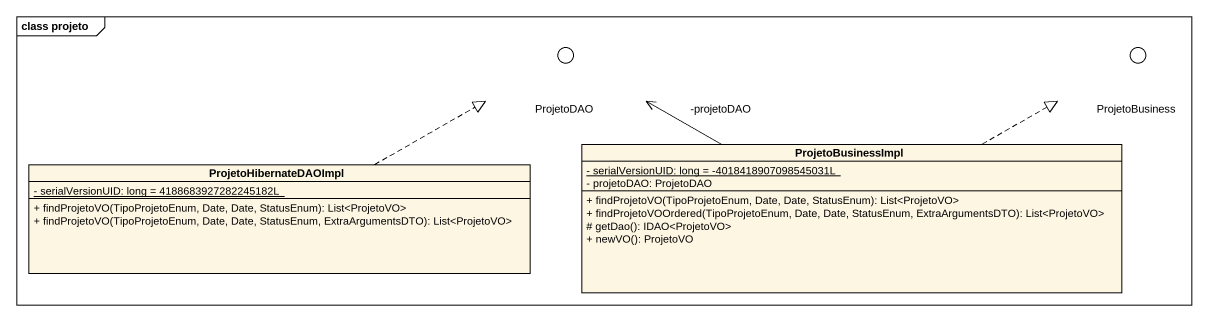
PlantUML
@startuml
mainframe class projeto
allowmixing
hide circle
hide empty members
skinparam classAttributeIconSize 0
() ProjetoDAO <<interface>>
() ProjetoBusiness <<interface>>
class ProjetoHibernateDAOImpl {
  {static} - serialVersionUID: long = 4188683927282245182L
  + findProjetoVO(TipoProjetoEnum, Date, Date, StatusEnum): List<ProjetoVO>
  + findProjetoVO(TipoProjetoEnum, Date, Date, StatusEnum, ExtraArgumentsDTO): List<ProjetoVO>
}
class ProjetoBusinessImpl {
  {static} - serialVersionUID: long = -4018418907098545031L
  - projetoDAO: ProjetoDAO
  + findProjetoVO(TipoProjetoEnum, Date, Date, StatusEnum): List<ProjetoVO>
  + findProjetoVOOrdered(TipoProjetoEnum, Date, Date, StatusEnum, ExtraArgumentsDTO): List<ProjetoVO>
  # getDao(): IDAO<ProjetoVO>
  + newVO(): ProjetoVO
}
ProjetoHibernateDAOImpl .right.|> ProjetoDAO
ProjetoBusinessImpl -left-> "-projetoDAO" ProjetoDAO
ProjetoBusinessImpl .right.|> ProjetoBusiness
@enduml
